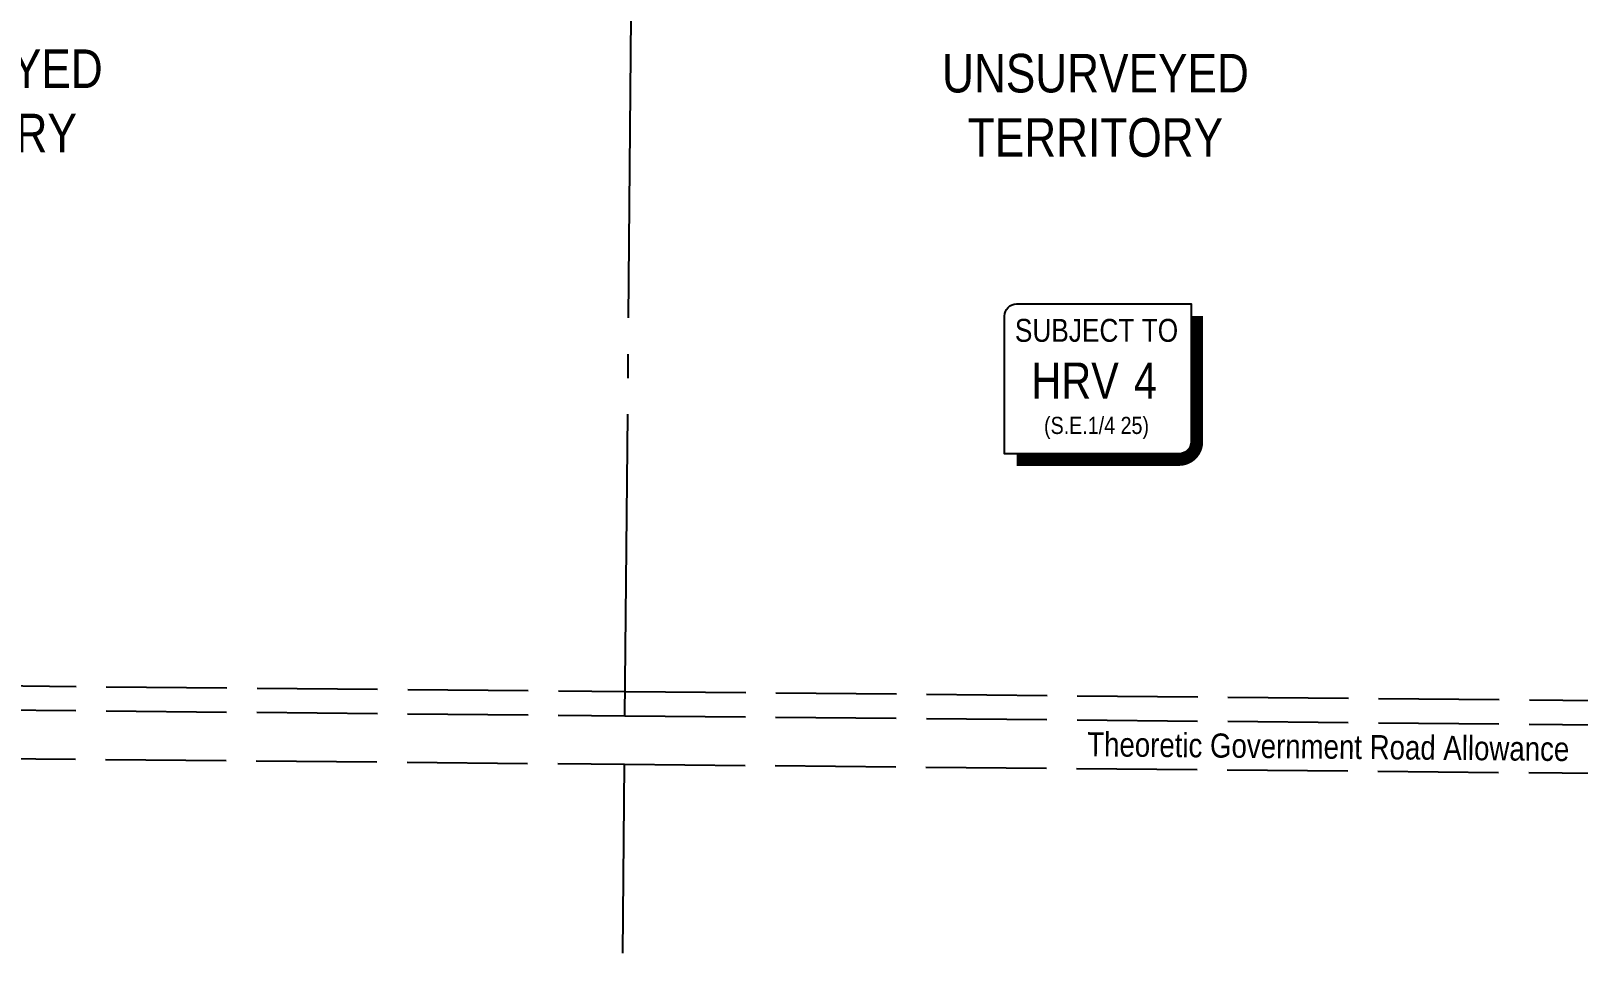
# Model space of a CAD drawing. Extents: x 454192 to 460119, y 6044068 to 6049303.
# Drawn here: x 458114 to 458755, y 6045895 to 6046278 of the extents above; entities that cross this region are included whole.
import ezdxf
from ezdxf.enums import TextEntityAlignment as Align

# ---------------------------------------------------------------- set-up
doc = ezdxf.new("R2010")
doc.units = 0
doc.header["$LTSCALE"] = 5
doc.linetypes.add('foc-QUARTERLINE', pattern=[33, 25, -3, 2, -3])
doc.linetypes.add('foc-UNSURVEYED', pattern=[12.5, 10, -2.5])
for name, color, linetype in [('CG-NOTES', 7, 'Continuous'), ('CTW', 7, 'Continuous'), ('L-QSEC', 8, 'foc-QUARTERLINE'), ('L-ROAD-T', 7, 'Continuous'), ('L-UNS-T', 3, 'Continuous'), ('L-USEC', 7, 'foc-UNSURVEYED')]:
    doc.layers.add(name, color=color, linetype=linetype)
doc.styles.add('80L', font='ARIALN.TTF', dxfattribs={"height": 10})
doc.styles.add('HRV', font='ARIALN.TTF', dxfattribs={"height": 3})

# ---------------------------------------------------------------- blocks, each defined once
blk = doc.blocks.new('HRV')
blk.add_lwpolyline([(-35.14, 31.6), (37.21, 31.6), (37.21, -25.54, -0.414214), (32.21, -30.54), (-40.14, -30.54), (-40.14, 26.6, -0.414214)], format="xyb", close=True)
at = {"const_width": 5, "flags": 128}
blk.add_lwpolyline([(-35.14, -33.04), (32.21, -33.04, 0.414214), (39.71, -25.54), (39.71, 26.6)], format="xyb", dxfattribs=at)
at = {"style": '80L'}
blk.add_text('SUBJECT TO', height=9.5, dxfattribs=at).set_placement((-2.01, 13.06), align=Align.BOTTOM_CENTER)
blk.add_attdef('(N.W.1/4 00)', text='', height=7.12, dxfattribs=at).set_placement((-2.01, -24.45), align=Align.BOTTOM_CENTER)
at = {"layer": 'CTW', "color": 3, "style": 'HRV'}
blk.add_text('HRV', height=15, dxfattribs=at).set_placement((-10.88, -0.18), align=Align.MIDDLE_CENTER)
blk.add_attdef('0', text='', height=15, dxfattribs=at).set_placement((18.28, -0.18), align=Align.MIDDLE_CENTER)

msp = doc.modelspace()

# ---------------------------------------------------------------- linework, layer by layer
at = {"layer": 'L-QSEC'}
for p, q in [((458360.126, 6045993.535), (458367.073, 6046758.076)), ((458359.232, 6045895.126), (458359.943, 6045973.419))]:
    msp.add_line(p, q, dxfattribs=at)
at = {"layer": 'L-USEC'}
for points in [[(457564.925, 6046010.955), (457957.541, 6046007.32), (458360.222, 6046003.593)], [(458360.222, 6046003.593), (458762.899, 6045999.865), (458925.89, 6045998.357)], [(457554.775, 6046000.99), (457957.448, 6045997.262), (458360.129, 6045993.535)], [(458360.129, 6045993.535), (458762.806, 6045989.807), (458941.156, 6045988.157)], [(457554.587, 6045980.874), (457957.262, 6045977.146), (458359.943, 6045973.419)], [(458359.943, 6045973.419), (458762.62, 6045969.691), (458993.172, 6045967.558)]]:
    msp.add_lwpolyline(points, dxfattribs=at)

# ---------------------------------------------------------------- block references
at = {"layer": 'CG-NOTES'}
msp.add_blockref('HRV', (458557.709, 6046132.687), dxfattribs=at).add_auto_attribs({'(N.W.1/4 00)': '(S.E.1/4 25)', '0': '4'})

# ---------------------------------------------------------------- texts
at = {"layer": 'L-ROAD-T', "style": '80L'}
msp.add_text('Theoretic Government Road Allowance', height=10, rotation=359.421599, dxfattribs=at).set_placement((458651.799, 6045980.724), align=Align.MIDDLE_CENTER)
at = {"layer": 'L-UNS-T', "color": 3, "char_height": 16, "attachment_point": 5, "style": '80L'}
for insert in [(458079.916, 6046248.395), (458555.253, 6046246.554)]:
    msp.add_mtext_dynamic_manual_height_columns('UNSURVEYED TERRITORY', width=126.41375, gutter_width=47.5, heights=[0], dxfattribs=dict(at, insert=insert))

doc.saveas('drawing.dxf')
